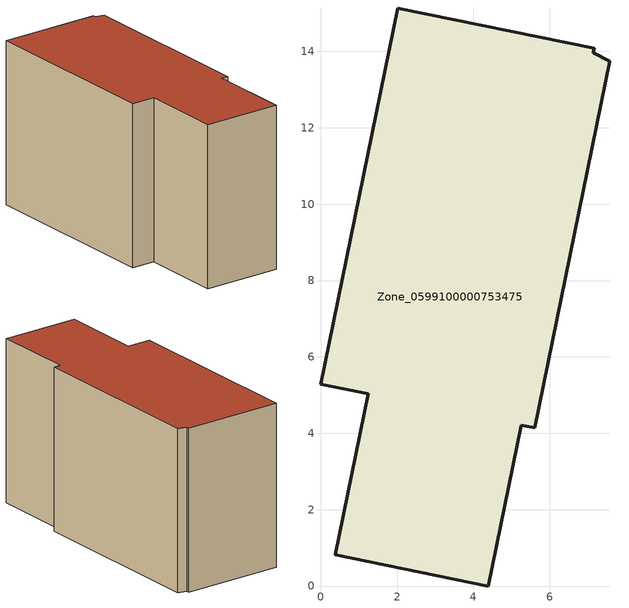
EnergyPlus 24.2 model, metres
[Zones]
Zone_0599100000753475
 floor ground (C_G): 0.38,0.82 1.24,5.03 0,5.29 2.02,15.14 7.16,14.09 7.14,13.96 7.57,13.74 5.6,4.14 5.25,4.21 4.39,0 z0
 wall outside (C_F): 1.24,5.03 0.38,0.82 4.39,0 5.25,4.21 5.6,4.14 7.57,13.74 7.14,13.96 7.16,14.09 2.02,15.14 0,5.29 1.24,5.03 z0:8.49
 roof outside (C_R): 5.6,4.14 7.57,13.74 7.14,13.96 7.16,14.09 2.02,15.14 0,5.29 1.24,5.03 0.38,0.82 4.39,0 5.25,4.21 z8.49
[BUILDING]
Pand.0599100000753475: North Axis=0; Terrain=City; Loads Convergence Tolerance Value=0.04; Temperature Convergence Tolerance Value=0.4; Solar Distribution=FullExterior; Maximum Number of Warmup Days=25; Minimum Number of Warmup Days=1
[Site:Location]
Rotterdam.The.Hague.AP_ZH_NLD Design_Conditions: Latitude=51.96; Longitude=4.45; Time Zone=1; Elevation=-4.5
[SITE:GROUNDTEMPERATURE:BUILDINGSURFACE]
18, 18, 18, 18, 18, 18, 18, 18, 18, 18, 18, 18
[MATERIAL] Thermal Absorptance=0.9; Solar Absorptance=0.7; Visible Absorptance=0.7
Name | Roughness | Thickness | Conductivity | Density | Specific Heat
G.TC.2006-2014 | MediumSmooth | 0.15 | 0.06 | 540 | 1210
F.TC.2006-2014 | Rough | 0.3 | 0.12 | 1920 | 840
R.TC.2006-2014 | MediumRough | 0.2 | 0.08 | 1500 | 1000
[CONSTRUCTION]
C_G: G.TC.2006-2014
C_F: F.TC.2006-2014
C_R: R.TC.2006-2014
[ZONE]
Zone_0599100000753475: Type=1; Multiplier=1; Ceiling Height=Autocalculate; Volume=Autocalculate; Floor Area=autocalculate; Part of Total Floor Area=Yes
[ZONEINFILTRATION:DESIGNFLOWRATE]
Infil_Zone_0599100000753475: Zone or ZoneList or Space or SpaceList=Zone_0599100000753475; Schedule=AlwaysOn; Design Flow Rate Calculation Method=Flow/Area; Flow Rate per Floor Area=0.0015; Constant Term Coefficient=1; Temperature Term Coefficient=0; Velocity Term Coefficient=0; Velocity Squared Term Coefficient=0
[HVACTEMPLATE:ZONE:IDEALLOADSAIRSYSTEM]
Zone_0599100000753475: Maximum Heating Supply Air Temperature=50; Minimum Cooling Supply Air Temperature=13; Maximum Heating Supply Air Humidity Ratio=0.0156; Minimum Cooling Supply Air Humidity Ratio=0.0077; Heating Limit=NoLimit; Cooling Limit=NoLimit; Dehumidification Control Type=ConstantSensibleHeatRatio; Cooling Sensible Heat Ratio=0.7; Dehumidification Setpoint=60; Humidification Control Type=None; Humidification Setpoint=30; Outdoor Air Method=None; Outdoor Air Flow Rate per Person=0.00944; Outdoor Air Flow Rate per Zone Floor Area=0; Outdoor Air Flow Rate per Zone=0; Demand Controlled Ventilation Type=None; Outdoor Air Economizer Type=NoEconomizer; Heat Recovery Type=None; Sensible Heat Recovery Effectiveness=0.7; Latent Heat Recovery Effectiveness=0.65
[ZONECONTROL:THERMOSTAT]
ThermostatControl_Zone_0599100000753475: Zone or ZoneList=Zone_0599100000753475; Control Type Schedule=DualSetpointControlType; Control 1=Thermostat_Zone_0599100000753475; Temperature Difference Between Cutout And Setpoint=0
[THERMOSTATSETPOINT:DUALSETPOINT]
Thermostat_Zone_0599100000753475: Heating Setpoint Temperature Schedule=HeatingSetpoint_Zone_0599100000753475; Cooling Setpoint Temperature Schedule=CoolingSetpoint_Zone_0599100000753475
[SCHEDULE:COMPACT]
HeatingSetpoint_Zone_0599100000753475: Through: 12/31, For: AllDays, Until: 24:00, 21
CoolingSetpoint_Zone_0599100000753475: Through: 12/31, For: AllDays, Until: 24:00, 24
DualSetpointControlType: Through: 12/31, For: AllDays, Until: 24:00, 4
AlwaysOn: Through: 12/31, For: AllDays, Until: 24:00, 1
